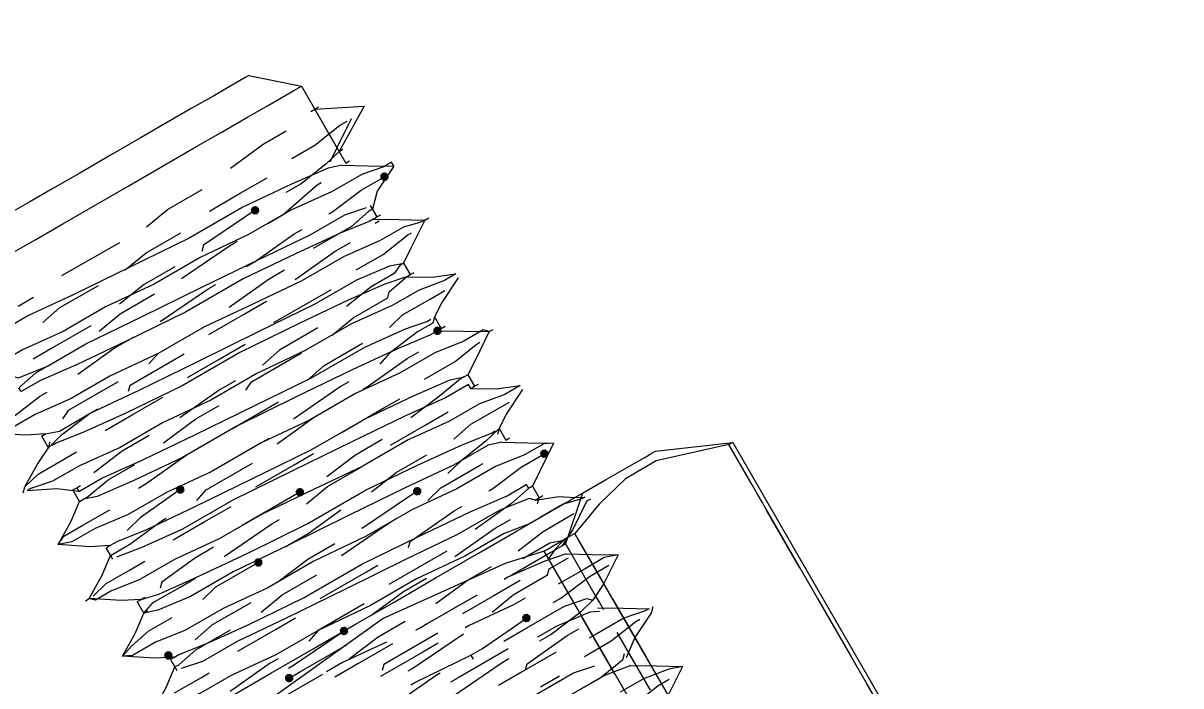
# Model space of a CAD drawing. Header units: millimetres. Extents: x 89051 to 218395, y -330386 to -125649.
# Drawn here: x 90733.08 to 90764.62, y -134107.21 to -134089.16 of the extents above; entities that cross this region are included whole.
import ezdxf

# ---------------------------------------------------------------- set-up
doc = ezdxf.new("R2010")
doc.units = ezdxf.units.MM
doc.header["$LTSCALE"] = 13
for name, pattern in [('1 实线', [0]), ('ACAD_ISO03W100', [1.18, 0.47, -0.71]), ('CENTER', [50.8, 31.75, -6.35, 6.35, -6.35])]:
    doc.linetypes.add(name, pattern=pattern)
doc.layers.get('0').update_dxf_attribs({"color": 1, "linetype": 'CENTER'})
doc.layers.add('C00-00-00', color=7, linetype='Continuous')
doc.layers.add('粗实线', color=4, linetype='Continuous')
doc.layers.add('标注、文本', color=3, linetype='Continuous', lineweight=25)
doc.styles.get("Standard").update_dxf_attribs({"font": 'gbenor.shx', "bigfont": 'gbcbig.shx'})
doc.dimstyles.new('1-15', dxfattribs={"dimscale": 20, "dimtxt": 3.5, "dimasz": 2, "dimexe": 1.5, "dimexo": 0.5, "dimgap": 0.5, "dimtad": 1, "dimtoh": 1, "dimdec": 1, "dimdsep": 46, "dimtxsty": 'Standard', "dimcen": 2.5, "dimclrd": 3, "dimclre": 3, "dimclrt": 3, "dimadec": 0, "dimazin": 2, "dimtfac": 1, "dimtdec": 1, "dimtmove": 0, "dimatfit": 2, "dimfxl": 1, "dimarcsym": 0})

# ---------------------------------------------------------------- blocks, each defined once
blk = doc.blocks.new('225635')
at = {"layer": 'C00-00-00'}
h = blk.add_hatch(color=256, dxfattribs=at)
h.dxf.hatch_style = 2
h.paths.add_polyline_path([(72519.609, -125566.899), (72519.523, -125566.934), (72519.488, -125567.02), (72519.523, -125567.105), (72519.609, -125567.141), (72519.694, -125567.105), (72519.73, -125567.02), (72519.694, -125566.934)])
h = blk.add_hatch(color=256, dxfattribs=at)
h.dxf.hatch_style = 2
h.paths.add_polyline_path([(72523.118, -125567.867), (72523.033, -125567.902), (72522.997, -125567.988), (72523.033, -125568.073), (72523.118, -125568.109), (72523.204, -125568.073), (72523.239, -125567.988), (72523.204, -125567.902)])
h = blk.add_hatch(color=256, dxfattribs=at)
h.dxf.hatch_style = 2
h.paths.add_polyline_path([(72522.271, -125572.223), (72522.186, -125572.259), (72522.15, -125572.344), (72522.186, -125572.43), (72522.271, -125572.465), (72522.356, -125572.43), (72522.392, -125572.344), (72522.356, -125572.259)])
h = blk.add_hatch(color=256, dxfattribs=at)
h.dxf.hatch_style = 2
h.paths.add_polyline_path([(72514.043, -125572.465), (72513.957, -125572.501), (72513.922, -125572.586), (72513.957, -125572.672), (72514.043, -125572.707), (72514.128, -125572.672), (72514.163, -125572.586), (72514.128, -125572.501)])
h = blk.add_hatch(color=256, dxfattribs=at)
h.dxf.hatch_style = 2
h.paths.add_polyline_path([(72516.826, -125574.159), (72516.74, -125574.195), (72516.705, -125574.28), (72516.74, -125574.366), (72516.826, -125574.401), (72516.911, -125574.366), (72516.947, -125574.28), (72516.911, -125574.195)])
h = blk.add_hatch(color=256, dxfattribs=at)
h.dxf.hatch_style = 2
h.paths.add_polyline_path([(72514.89, -125575.248), (72514.804, -125575.284), (72514.769, -125575.369), (72514.804, -125575.455), (72514.89, -125575.49), (72514.975, -125575.455), (72515.011, -125575.369), (72514.975, -125575.284)])
h = blk.add_hatch(color=256, dxfattribs=at)
h.dxf.hatch_style = 2
h.paths.add_polyline_path([(72519.609, -125575.732), (72519.523, -125575.768), (72519.488, -125575.853), (72519.523, -125575.939), (72519.609, -125575.974), (72519.694, -125575.939), (72519.73, -125575.853), (72519.694, -125575.768)])
h = blk.add_hatch(color=256, dxfattribs=at)
h.dxf.hatch_style = 2
h.paths.add_polyline_path([(72511.501, -125576.216), (72511.416, -125576.252), (72511.38, -125576.337), (72511.416, -125576.423), (72511.501, -125576.458), (72511.587, -125576.423), (72511.622, -125576.337), (72511.587, -125576.252)])
h = blk.add_hatch(color=256, dxfattribs=at)
h.dxf.hatch_style = 2
h.paths.add_polyline_path([(72523.118, -125576.579), (72523.033, -125576.615), (72522.997, -125576.7), (72523.033, -125576.786), (72523.118, -125576.821), (72523.204, -125576.786), (72523.239, -125576.7), (72523.204, -125576.615)])
h = blk.add_hatch(color=256, dxfattribs=at)
h.dxf.hatch_style = 2
h.paths.add_polyline_path([(72515.979, -125578.031), (72515.893, -125578.067), (72515.858, -125578.152), (72515.893, -125578.238), (72515.979, -125578.273), (72516.064, -125578.238), (72516.1, -125578.152), (72516.064, -125578.067)])
h = blk.add_hatch(color=256, dxfattribs=at)
h.dxf.hatch_style = 2
h.paths.add_polyline_path([(72514.043, -125578.394), (72513.957, -125578.43), (72513.922, -125578.515), (72513.957, -125578.601), (72514.043, -125578.636), (72514.128, -125578.601), (72514.163, -125578.515), (72514.128, -125578.43)])
h = blk.add_hatch(color=256, dxfattribs=at)
h.dxf.hatch_style = 2
h.paths.add_polyline_path([(72520.456, -125580.21), (72520.37, -125580.245), (72520.335, -125580.331), (72520.37, -125580.416), (72520.456, -125580.452), (72520.541, -125580.416), (72520.577, -125580.331), (72520.541, -125580.245)])
at = {"layer": 'C00-00-00', "lineweight": 15}
for points in [[(72516.947, -125563.753), (72515.979, -125563.753), (72515.132, -125563.753), (72514.406, -125563.753), (72513.679, -125563.753), (72513.074, -125563.753), (72512.711, -125563.753), (72512.59, -125563.753)], [(72521.303, -125563.753), (72521.182, -125563.753), (72520.698, -125563.753), (72520.214, -125563.753), (72519.488, -125563.753), (72518.762, -125563.753), (72517.915, -125563.753), (72516.947, -125563.753)], [(72521.303, -125563.753), (72522.392, -125564.721)], [(72511.501, -125564.721), (72511.743, -125564.721), (72511.985, -125564.721), (72512.59, -125564.721), (72513.195, -125564.721), (72514.043, -125564.721), (72514.89, -125564.721), (72515.979, -125564.721), (72516.947, -125564.721)], [(72516.947, -125564.721), (72517.915, -125564.721), (72519.004, -125564.721), (72519.851, -125564.721), (72520.698, -125564.721), (72521.303, -125564.721), (72521.908, -125564.721), (72522.15, -125564.721), (72522.392, -125564.721)], [(72522.392, -125564.721), (72522.392, -125567.141)], [(72519.609, -125565.689), (72520.698, -125565.568)], [(72520.698, -125565.568), (72521.424, -125565.568)], [(72522.271, -125565.447), (72522.392, -125565.447)], [(72522.392, -125565.447), (72522.513, -125565.447)], [(72522.392, -125566.778), (72522.392, -125565.447)], [(72522.392, -125565.447), (72523.602, -125566.052)], [(72514.164, -125565.931), (72515.737, -125565.931)], [(72515.737, -125565.931), (72515.979, -125565.931)], [(72516.826, -125565.931), (72517.552, -125565.81)], [(72517.552, -125565.81), (72518.641, -125565.81)], [(72512.711, -125566.052), (72513.195, -125566.052)], [(72521.908, -125566.294), (72522.755, -125566.173)], [(72523.602, -125566.052), (72522.392, -125566.778)], [(72523.118, -125566.173), (72522.392, -125566.657)], [(72522.755, -125566.173), (72522.997, -125566.173)], [(72522.271, -125567.141), (72521.908, -125567.02), (72520.819, -125566.899), (72519.367, -125566.778), (72517.673, -125566.778), (72515.858, -125566.657), (72514.164, -125566.536), (72512.832, -125566.415), (72511.864, -125566.415), (72511.501, -125566.294)], [(72515.737, -125566.657), (72516.463, -125566.536)], [(72516.463, -125566.536), (72517.552, -125566.536)], [(72518.52, -125566.415), (72519.488, -125566.415)], [(72519.488, -125566.415), (72520.335, -125566.415)], [(72521.182, -125566.294), (72521.908, -125566.294)], [(72513.074, -125566.778), (72513.679, -125566.657)], [(72513.679, -125566.657), (72514.89, -125566.657)], [(72521.908, -125566.899), (72521.061, -125567.02)], [(72522.392, -125566.778), (72521.908, -125566.899)], [(72522.392, -125566.657), (72522.029, -125566.899)], [(72522.392, -125566.778), (72522.513, -125566.778)], [(72523.481, -125567.867), (72523.481, -125567.746), (72523.239, -125567.746), (72522.634, -125567.625), (72521.666, -125567.625), (72520.456, -125567.504), (72519.125, -125567.504), (72517.673, -125567.383), (72516.221, -125567.383), (72514.769, -125567.262), (72513.437, -125567.262), (72512.227, -125567.141), (72511.259, -125567.141), (72510.654, -125567.02), (72510.412, -125567.02)], [(72517.915, -125567.141), (72517.794, -125567.262)], [(72519.609, -125567.02), (72517.915, -125567.141)], [(72521.061, -125567.02), (72520.577, -125567.02)], [(72522.271, -125567.141), (72522.876, -125567.504), (72523.481, -125567.867)], [(72522.392, -125567.141), (72522.513, -125567.141)], [(72512.953, -125567.504), (72512.348, -125567.504)], [(72514.164, -125567.504), (72512.953, -125567.504)], [(72515.979, -125567.262), (72515.132, -125567.383)], [(72516.947, -125567.262), (72515.979, -125567.262)], [(72516.947, -125567.625), (72518.52, -125567.504)], [(72518.52, -125567.504), (72518.762, -125567.504)], [(72519.73, -125567.504), (72520.214, -125567.504)], [(72520.214, -125567.504), (72521.424, -125567.262)], [(72521.424, -125567.262), (72521.545, -125567.262)], [(72511.622, -125567.625), (72511.743, -125567.746), (72512.59, -125567.867), (72513.8, -125567.867), (72515.495, -125567.988), (72517.31, -125568.109), (72519.004, -125568.23), (72520.577, -125568.351), (72521.666, -125568.351), (72522.271, -125568.472)], [(72514.285, -125567.746), (72515.011, -125567.625)], [(72515.011, -125567.625), (72516.1, -125567.625)], [(72511.622, -125567.988), (72512.227, -125567.867)], [(72522.271, -125568.835), (72522.15, -125568.835), (72521.303, -125568.714), (72519.972, -125568.593), (72518.399, -125568.472), (72516.584, -125568.472), (72514.769, -125568.351), (72513.316, -125568.23), (72512.227, -125568.109), (72511.622, -125568.109), (72511.622, -125567.988)], [(72512.227, -125567.867), (72513.316, -125567.867)], [(72518.883, -125568.23), (72520.214, -125568.109)], [(72520.214, -125568.109), (72520.456, -125568.109)], [(72521.303, -125568.109), (72521.424, -125568.109)], [(72521.424, -125568.109), (72522.392, -125567.988)], [(72523.481, -125567.867), (72522.755, -125568.23), (72522.392, -125568.593)], [(72522.392, -125567.988), (72523.118, -125567.988)], [(72511.138, -125568.593), (72511.985, -125568.472)], [(72511.985, -125568.472), (72512.227, -125568.472)], [(72513.195, -125568.472), (72514.406, -125568.351)], [(72514.406, -125568.351), (72515.011, -125568.351)], [(72515.858, -125568.351), (72517.431, -125568.23)], [(72517.431, -125568.23), (72517.673, -125568.23)], [(72518.641, -125568.23), (72518.883, -125568.23)], [(72522.392, -125568.472), (72522.392, -125568.835)], [(72511.622, -125569.44), (72511.138, -125569.198), (72510.412, -125568.714)], [(72523.481, -125569.561), (72523.36, -125569.561), (72522.876, -125569.44), (72522.15, -125569.44), (72521.061, -125569.319), (72519.73, -125569.319), (72518.278, -125569.198), (72516.826, -125569.077), (72515.374, -125569.077), (72513.922, -125568.956), (72512.711, -125568.956), (72511.622, -125568.835), (72510.896, -125568.835), (72510.412, -125568.714)], [(72521.666, -125568.714), (72520.456, -125568.714)], [(72522.271, -125568.593), (72521.666, -125568.714)], [(72522.392, -125568.593), (72522.271, -125568.593)], [(72515.374, -125569.077), (72515.011, -125569.198)], [(72516.826, -125569.077), (72515.374, -125569.077)], [(72519.004, -125568.835), (72517.673, -125568.956)], [(72519.488, -125568.835), (72519.004, -125568.835)], [(72519.609, -125569.198), (72520.94, -125569.077)], [(72520.94, -125569.077), (72521.424, -125569.077)], [(72522.271, -125568.835), (72522.392, -125568.835)], [(72522.271, -125568.835), (72522.876, -125569.198), (72523.481, -125569.561)], [(72522.271, -125568.956), (72522.392, -125568.956)], [(72522.392, -125568.835), (72522.513, -125568.835)], [(72512.469, -125569.198), (72512.227, -125569.319)], [(72513.8, -125569.198), (72512.469, -125569.198)], [(72514.043, -125569.198), (72513.8, -125569.198)], [(72516.826, -125569.319), (72517.915, -125569.319)], [(72517.915, -125569.319), (72518.641, -125569.319)], [(72511.622, -125569.44), (72511.501, -125569.44)], [(72511.501, -125569.44), (72511.622, -125569.44)], [(72511.501, -125569.44), (72511.622, -125569.44)], [(72511.501, -125569.803), (72511.501, -125569.44)], [(72511.501, -125569.803), (72511.985, -125569.682)], [(72511.501, -125569.803), (72511.622, -125569.682)], [(72511.622, -125569.44), (72511.985, -125569.561), (72512.953, -125569.561), (72514.406, -125569.682), (72516.221, -125569.803), (72518.036, -125569.924), (72519.73, -125570.045), (72521.061, -125570.045), (72522.029, -125570.166), (72522.392, -125570.287), (72522.271, -125570.287)], [(72511.985, -125569.682), (72512.953, -125569.561)], [(72512.953, -125569.561), (72513.195, -125569.561)], [(72514.164, -125569.561), (72514.285, -125569.44)], [(72514.285, -125569.44), (72515.979, -125569.44)], [(72522.029, -125569.803), (72522.876, -125569.682)], [(72523.481, -125569.561), (72522.755, -125570.045), (72522.392, -125570.287)], [(72522.876, -125569.682), (72522.997, -125569.682)], [(72523.481, -125569.561), (72523.602, -125569.561)], [(72510.412, -125570.408), (72511.017, -125570.045), (72511.501, -125569.803)], [(72522.271, -125570.65), (72521.666, -125570.529), (72520.577, -125570.408), (72519.125, -125570.287), (72517.31, -125570.166), (72515.495, -125570.166), (72513.8, -125570.045), (72512.59, -125569.924), (72511.743, -125569.803), (72511.622, -125569.803)], [(72515.737, -125570.045), (72516.705, -125570.045)], [(72516.705, -125570.045), (72517.552, -125570.045)], [(72518.52, -125569.924), (72519.73, -125569.924)], [(72519.73, -125569.924), (72520.335, -125569.924)], [(72521.182, -125569.803), (72522.029, -125569.803)], [(72510.412, -125570.408), (72510.896, -125570.287)], [(72510.896, -125570.287), (72511.622, -125570.287)], [(72511.622, -125570.287), (72512.106, -125570.287)], [(72513.074, -125570.166), (72513.922, -125570.166)], [(72513.922, -125570.166), (72514.89, -125570.166)], [(72522.271, -125570.287), (72522.029, -125570.408)], [(72522.392, -125570.287), (72522.271, -125570.287)], [(72522.392, -125570.287), (72522.392, -125570.65)], [(72510.291, -125570.529), (72510.412, -125570.408)], [(72511.622, -125571.255), (72511.138, -125570.892), (72510.412, -125570.529)], [(72523.481, -125571.255), (72523.118, -125571.255), (72522.392, -125571.134), (72521.545, -125571.134), (72520.335, -125571.013), (72518.883, -125571.013), (72517.431, -125570.892), (72515.979, -125570.892), (72514.527, -125570.771), (72513.195, -125570.771), (72511.985, -125570.65), (72511.138, -125570.65), (72510.533, -125570.529), (72510.412, -125570.529)], [(72518.278, -125570.65), (72517.673, -125570.771)], [(72519.488, -125570.65), (72518.278, -125570.65)], [(72521.303, -125570.408), (72520.456, -125570.529)], [(72522.029, -125570.408), (72521.303, -125570.408)], [(72521.666, -125570.771), (72522.271, -125570.65)], [(72522.271, -125570.65), (72522.392, -125570.65)], [(72522.271, -125570.65), (72522.876, -125571.013), (72523.481, -125571.255)], [(72522.392, -125570.65), (72522.513, -125570.65)], [(72513.195, -125570.892), (72512.227, -125571.013)], [(72514.043, -125570.892), (72513.195, -125570.892)], [(72516.342, -125570.771), (72515.011, -125570.892)], [(72516.826, -125570.771), (72516.342, -125570.771)], [(72516.947, -125571.134), (72517.189, -125571.013)], [(72517.189, -125571.013), (72518.762, -125571.013)], [(72519.73, -125571.013), (72520.456, -125570.892)], [(72520.456, -125570.892), (72521.545, -125570.892)], [(72521.545, -125570.892), (72521.666, -125570.771)], [(72511.501, -125571.134), (72511.622, -125571.134)], [(72511.501, -125571.497), (72511.501, -125571.134)], [(72511.622, -125571.134), (72511.743, -125571.134)], [(72511.622, -125571.134), (72511.622, -125571.255), (72512.348, -125571.255), (72513.558, -125571.376), (72515.132, -125571.497), (72516.947, -125571.618), (72518.641, -125571.739), (72520.335, -125571.739), (72521.545, -125571.86), (72522.15, -125571.981), (72522.271, -125571.981)], [(72514.285, -125571.255), (72515.374, -125571.134)], [(72515.374, -125571.134), (72516.1, -125571.134)], [(72510.412, -125572.223), (72511.017, -125571.86), (72511.501, -125571.497)], [(72511.501, -125571.497), (72511.622, -125571.497)], [(72511.622, -125571.497), (72511.743, -125571.497)], [(72522.271, -125572.344), (72522.029, -125572.344), (72521.061, -125572.223), (72519.73, -125572.102), (72518.036, -125571.981), (72516.221, -125571.86), (72514.527, -125571.86), (72513.074, -125571.739), (72511.985, -125571.618), (72511.622, -125571.497)], [(72511.743, -125571.497), (72512.469, -125571.376)], [(72512.469, -125571.376), (72513.316, -125571.376)], [(72518.52, -125571.739), (72519.125, -125571.618)], [(72519.125, -125571.618), (72520.335, -125571.618)], [(72521.182, -125571.618), (72521.666, -125571.497)], [(72521.666, -125571.497), (72522.513, -125571.497)], [(72523.481, -125571.376), (72522.755, -125571.739), (72522.392, -125571.981)], [(72522.513, -125571.497), (72522.997, -125571.497)], [(72513.316, -125571.981), (72514.648, -125571.86)], [(72514.648, -125571.86), (72514.89, -125571.86)], [(72515.737, -125571.86), (72516.1, -125571.86)], [(72516.1, -125571.86), (72517.552, -125571.86)], [(72510.412, -125572.223), (72510.654, -125572.102)], [(72511.622, -125572.949), (72511.138, -125572.707), (72510.412, -125572.223)], [(72523.481, -125573.07), (72523.36, -125572.949), (72522.755, -125572.949), (72521.908, -125572.828), (72520.819, -125572.828), (72519.488, -125572.707), (72518.036, -125572.707), (72516.584, -125572.586), (72515.011, -125572.586), (72513.679, -125572.465), (72512.469, -125572.465), (72511.501, -125572.344), (72510.775, -125572.344), (72510.412, -125572.223)], [(72510.654, -125572.102), (72511.259, -125572.102)], [(72511.259, -125572.102), (72512.106, -125572.102)], [(72513.074, -125571.981), (72513.316, -125571.981)], [(72520.819, -125572.223), (72520.456, -125572.344)], [(72521.787, -125572.102), (72520.819, -125572.223)], [(72522.271, -125572.102), (72521.787, -125572.102)], [(72522.392, -125571.981), (72522.271, -125572.102)], [(72522.392, -125571.981), (72522.392, -125572.344)], [(72514.043, -125572.586), (72512.711, -125572.707)], [(72515.737, -125572.586), (72515.011, -125572.586)], [(72516.826, -125572.586), (72515.737, -125572.586)], [(72519.246, -125572.344), (72517.673, -125572.465)], [(72519.488, -125572.344), (72519.246, -125572.344)], [(72519.851, -125572.707), (72521.182, -125572.586)], [(72521.182, -125572.586), (72521.545, -125572.586)], [(72522.271, -125572.344), (72522.876, -125572.707), (72523.481, -125573.07)], [(72522.392, -125572.344), (72522.513, -125572.344)], [(72512.711, -125572.707), (72512.227, -125572.828)], [(72516.947, -125572.828), (72518.157, -125572.707)], [(72518.157, -125572.707), (72518.762, -125572.707)], [(72519.73, -125572.707), (72519.851, -125572.707)], [(72510.412, -125573.917), (72511.017, -125573.554), (72511.501, -125573.191)], [(72511.501, -125572.949), (72511.622, -125572.949)], [(72511.501, -125572.949), (72511.622, -125572.949)], [(72511.501, -125573.312), (72511.501, -125572.949)], [(72511.501, -125573.191), (72511.622, -125573.191)], [(72511.622, -125572.949), (72511.864, -125572.949), (72512.711, -125573.07), (72514.164, -125573.191), (72515.858, -125573.312), (72517.673, -125573.433), (72519.367, -125573.433), (72520.819, -125573.554), (72521.908, -125573.675), (72522.271, -125573.796)], [(72511.622, -125573.191), (72512.106, -125573.191)], [(72512.106, -125573.191), (72513.195, -125573.07)], [(72513.195, -125573.07), (72513.316, -125573.07)], [(72514.285, -125573.07), (72514.648, -125572.949)], [(72514.648, -125572.949), (72516.1, -125572.949)], [(72522.271, -125573.312), (72522.997, -125573.191)], [(72523.481, -125573.07), (72522.755, -125573.554), (72522.392, -125573.796)], [(72522.997, -125573.191), (72523.118, -125573.191)], [(72523.481, -125573.07), (72523.602, -125573.07)], [(72522.271, -125574.159), (72522.271, -125574.038), (72521.545, -125574.038), (72520.335, -125573.917), (72518.762, -125573.796), (72516.947, -125573.675), (72515.132, -125573.554), (72513.558, -125573.554), (72512.348, -125573.433), (72511.622, -125573.312)], [(72518.641, -125573.433), (72519.972, -125573.433)], [(72519.972, -125573.433), (72520.456, -125573.433)], [(72521.303, -125573.312), (72522.271, -125573.312)], [(72510.533, -125573.917), (72511.017, -125573.796)], [(72511.017, -125573.796), (72511.743, -125573.796)], [(72511.743, -125573.796), (72512.227, -125573.796)], [(72513.195, -125573.675), (72514.164, -125573.675)], [(72514.164, -125573.675), (72515.011, -125573.675)], [(72515.858, -125573.554), (72517.068, -125573.554)], [(72517.068, -125573.554), (72517.673, -125573.554)], [(72522.15, -125573.796), (72521.424, -125573.917)], [(72522.271, -125573.796), (72522.15, -125573.796)], [(72522.392, -125573.796), (72522.271, -125573.796)], [(72522.392, -125573.796), (72522.392, -125574.159)], [(72510.291, -125573.917), (72510.412, -125573.917)], [(72511.622, -125574.643), (72511.138, -125574.401), (72510.412, -125573.917)], [(72523.481, -125574.764), (72522.997, -125574.764), (72522.271, -125574.643), (72521.303, -125574.643), (72520.093, -125574.522), (72518.641, -125574.522), (72517.189, -125574.401), (72515.616, -125574.28), (72514.285, -125574.28), (72512.953, -125574.159), (72511.864, -125574.159), (72511.017, -125574.038), (72510.533, -125574.038), (72510.412, -125573.917)], [(72518.641, -125574.159), (72517.673, -125574.28)], [(72519.488, -125574.159), (72518.641, -125574.159)], [(72521.424, -125573.917), (72520.456, -125574.038)], [(72522.271, -125574.159), (72522.392, -125574.159)], [(72522.271, -125574.159), (72522.876, -125574.522), (72523.481, -125574.764)], [(72522.392, -125574.159), (72522.513, -125574.159)], [(72513.437, -125574.401), (72512.348, -125574.522)], [(72514.043, -125574.401), (72513.437, -125574.401)], [(72516.826, -125574.28), (72515.011, -125574.28)], [(72519.609, -125574.401), (72520.698, -125574.401)], [(72520.698, -125574.401), (72521.424, -125574.401)], [(72511.501, -125574.643), (72511.622, -125574.643)], [(72511.501, -125575.006), (72511.501, -125574.643)], [(72511.622, -125574.643), (72511.743, -125574.643)], [(72511.622, -125574.643), (72512.106, -125574.764), (72513.316, -125574.885), (72514.769, -125575.006), (72516.584, -125575.127), (72518.399, -125575.127), (72519.972, -125575.248), (72521.303, -125575.369), (72522.15, -125575.49), (72522.271, -125575.49)], [(72512.348, -125574.522), (72512.227, -125574.643)], [(72514.164, -125574.764), (72515.737, -125574.643)], [(72515.737, -125574.643), (72515.979, -125574.643)], [(72516.826, -125574.643), (72517.552, -125574.522)], [(72517.552, -125574.522), (72518.641, -125574.522)], [(72510.412, -125575.732), (72511.017, -125575.369), (72511.501, -125575.006)], [(72511.501, -125575.006), (72511.864, -125574.885)], [(72511.501, -125575.006), (72511.622, -125575.006)], [(72522.271, -125575.853), (72521.908, -125575.732), (72520.819, -125575.732), (72519.367, -125575.611), (72517.673, -125575.49), (72515.858, -125575.369), (72514.164, -125575.248), (72512.832, -125575.248), (72511.864, -125575.127), (72511.501, -125575.006)], [(72511.864, -125574.885), (72512.711, -125574.885)], [(72512.711, -125574.885), (72513.195, -125574.885)], [(72521.182, -125575.127), (72521.787, -125575.006)], [(72521.787, -125575.006), (72522.755, -125575.006)], [(72523.481, -125574.885), (72522.755, -125575.248), (72522.392, -125575.49)], [(72522.755, -125575.006), (72522.997, -125575.006)], [(72513.074, -125575.49), (72513.558, -125575.369)], [(72513.558, -125575.369), (72514.89, -125575.369)], [(72515.737, -125575.369), (72516.463, -125575.369)], [(72516.463, -125575.369), (72517.552, -125575.248)], [(72518.52, -125575.248), (72519.367, -125575.127)], [(72519.367, -125575.127), (72520.335, -125575.127)], [(72510.412, -125575.732), (72510.775, -125575.611)], [(72511.622, -125576.458), (72511.138, -125576.216), (72510.412, -125575.732)], [(72523.481, -125576.579), (72523.239, -125576.458), (72522.634, -125576.458), (72521.787, -125576.337), (72520.577, -125576.337), (72519.246, -125576.216), (72517.794, -125576.216), (72516.221, -125576.095), (72514.769, -125576.095), (72513.437, -125575.974), (72512.227, -125575.974), (72511.38, -125575.853), (72510.654, -125575.853), (72510.412, -125575.732)], [(72510.775, -125575.611), (72511.38, -125575.49)], [(72511.38, -125575.49), (72512.106, -125575.49)], [(72521.061, -125575.732), (72520.577, -125575.853)], [(72521.908, -125575.611), (72521.061, -125575.732)], [(72522.392, -125575.49), (72521.908, -125575.611)], [(72522.392, -125575.49), (72522.271, -125575.611)], [(72522.392, -125575.49), (72522.392, -125575.853)], [(72516.1, -125575.974), (72515.132, -125576.095)], [(72516.947, -125575.974), (72516.1, -125575.974)], [(72517.915, -125575.974), (72517.794, -125575.974)], [(72519.609, -125575.853), (72517.915, -125575.974)], [(72522.271, -125575.853), (72522.876, -125576.216), (72523.481, -125576.579)], [(72522.392, -125575.853), (72522.513, -125575.853)], [(72512.953, -125576.216), (72512.348, -125576.337)], [(72514.164, -125576.216), (72512.953, -125576.216)], [(72516.947, -125576.337), (72518.52, -125576.216)], [(72518.52, -125576.216), (72518.762, -125576.216)], [(72519.73, -125576.216), (72520.214, -125576.095)], [(72520.214, -125576.095), (72521.424, -125576.095)], [(72521.424, -125576.095), (72521.545, -125576.095)], [(72511.501, -125576.458), (72511.622, -125576.458)], [(72511.501, -125576.821), (72511.501, -125576.458)], [(72511.622, -125576.458), (72511.743, -125576.458)], [(72511.622, -125576.458), (72511.743, -125576.458), (72512.59, -125576.579), (72513.8, -125576.7), (72515.495, -125576.821), (72517.31, -125576.821), (72519.004, -125576.942), (72520.577, -125577.063), (72521.666, -125577.184), (72522.271, -125577.184), (72522.271, -125577.305)], [(72511.622, -125576.7), (72512.227, -125576.579)], [(72512.227, -125576.579), (72513.316, -125576.579)], [(72514.285, -125576.579), (72515.011, -125576.458)], [(72515.011, -125576.458), (72516.1, -125576.458)], [(72523.481, -125576.579), (72522.755, -125577.063), (72522.392, -125577.305)], [(72510.412, -125577.426), (72511.017, -125577.063), (72511.501, -125576.7)], [(72511.501, -125576.7), (72511.622, -125576.7)], [(72522.271, -125577.668), (72522.15, -125577.547), (72521.303, -125577.426), (72519.972, -125577.426), (72518.399, -125577.305), (72516.584, -125577.184), (72514.769, -125577.063), (72513.316, -125576.942), (72512.227, -125576.942), (72511.622, -125576.821)], [(72518.641, -125577.063), (72518.762, -125576.942)], [(72518.762, -125576.942), (72520.214, -125576.821)], [(72520.214, -125576.821), (72520.456, -125576.821)], [(72521.303, -125576.821), (72521.424, -125576.821)], [(72521.424, -125576.821), (72522.392, -125576.7)], [(72522.392, -125576.7), (72523.118, -125576.7)], [(72511.138, -125577.305), (72511.985, -125577.305)], [(72511.985, -125577.305), (72512.227, -125577.305)], [(72513.195, -125577.184), (72514.406, -125577.184)], [(72514.406, -125577.184), (72515.011, -125577.184)], [(72515.858, -125577.063), (72517.31, -125577.063)], [(72517.31, -125577.063), (72517.673, -125577.063)], [(72522.271, -125577.305), (72521.666, -125577.426)], [(72522.392, -125577.305), (72522.271, -125577.305)], [(72522.392, -125577.305), (72522.392, -125577.668)], [(72521.787, -125578.152), (72521.061, -125578.031), (72519.851, -125578.031), (72518.399, -125577.91), (72516.947, -125577.91), (72515.374, -125577.789), (72514.043, -125577.789), (72512.711, -125577.668), (72511.743, -125577.668), (72510.896, -125577.547), (72510.412, -125577.547), (72510.412, -125577.426)], [(72521.666, -125577.426), (72520.456, -125577.547)], [(72513.8, -125577.91), (72512.469, -125578.031)], [(72514.043, -125577.91), (72513.8, -125577.91)], [(72515.374, -125577.789), (72515.011, -125577.91)], [(72516.826, -125577.789), (72515.374, -125577.789)], [(72519.004, -125577.668), (72517.673, -125577.668)], [(72519.488, -125577.668), (72519.004, -125577.668)], [(72519.609, -125577.91), (72520.94, -125577.789)], [(72520.94, -125577.789), (72521.424, -125577.789)], [(72522.271, -125577.789), (72522.392, -125577.668)], [(72522.271, -125577.668), (72522.392, -125577.668)], [(72522.271, -125577.668), (72522.876, -125577.91), (72523.239, -125578.152)], [(72522.392, -125577.668), (72522.513, -125577.668)], [(72508.113, -125578.152), (72508.234, -125578.152), (72508.476, -125578.152), (72508.96, -125578.152), (72509.686, -125578.152), (72510.412, -125578.152), (72511.38, -125578.152), (72512.469, -125578.152), (72513.679, -125578.152), (72515.011, -125578.152), (72516.342, -125578.152), (72517.552, -125578.152), (72518.883, -125578.152), (72520.214, -125578.152), (72521.424, -125578.152), (72522.513, -125578.152), (72523.481, -125578.152), (72524.207, -125578.152), (72524.933, -125578.152), (72525.417, -125578.152), (72525.659, -125578.152), (72525.78, -125578.152)], [(72514.285, -125578.273), (72515.979, -125578.152)], [(72516.826, -125578.152), (72517.915, -125578.031)], [(72517.915, -125578.031), (72518.641, -125578.031)], [(72522.15, -125578.152), (72521.787, -125578.152)], [(72522.876, -125578.152), (72522.15, -125578.152)], [(72523.481, -125578.152), (72522.392, -125579.12)], [(72523.36, -125578.273), (72522.876, -125578.152)], [(72523.239, -125578.152), (72523.481, -125578.273)], [(72525.78, -125578.152), (72527.716, -125578.999)], [(72521.787, -125578.999), (72520.698, -125578.757), (72517.068, -125578.394), (72513.316, -125578.757), (72512.106, -125578.999)], [(72514.043, -125578.515), (72514.406, -125578.515)], [(72514.164, -125578.273), (72514.285, -125578.273)], [(72514.406, -125578.515), (72515.858, -125578.515)], [(72521.182, -125578.636), (72522.029, -125578.515)], [(72522.029, -125578.515), (72522.876, -125578.515)], [(72523.481, -125578.394), (72522.755, -125578.878)], [(72527.595, -125578.999), (72525.659, -125578.394), (72524.691, -125578.394), (72523.723, -125578.636), (72522.755, -125578.999)], [(72522.876, -125578.515), (72522.997, -125578.515)], [(72523.481, -125578.273), (72523.36, -125578.273)], [(72523.481, -125578.394), (72523.602, -125578.394)], [(72513.8, -125578.878), (72514.89, -125578.878)], [(72515.495, -125578.878), (72515.011, -125578.878)], [(72516.826, -125578.999), (72515.495, -125578.878)], [(72515.737, -125578.878), (72516.705, -125578.757)], [(72516.705, -125578.757), (72517.552, -125578.757)], [(72518.52, -125578.757), (72519.609, -125578.636)], [(72519.609, -125578.636), (72520.335, -125578.636)], [(72521.182, -125578.878), (72522.029, -125578.878)], [(72522.029, -125578.878), (72522.392, -125578.999)], [(72522.755, -125578.878), (72522.271, -125579.12)], [(72515.858, -125579.12), (72515.132, -125579.12)], [(72516.947, -125579.12), (72515.858, -125579.12)], [(72519.125, -125579.12), (72517.673, -125579.12)], [(72518.036, -125579.12), (72517.794, -125579.12)], [(72519.004, -125579.12), (72518.036, -125579.12)], [(72519.609, -125579.12), (72519.004, -125579.12)], [(72519.488, -125579.12), (72519.125, -125579.12)], [(72520.577, -125579.12), (72520.456, -125579.12)], [(72520.698, -125579.12), (72520.577, -125579.12)], [(72521.666, -125579.241), (72520.577, -125579.12)], [(72521.424, -125579.12), (72520.698, -125579.12)], [(72521.908, -125579.12), (72521.424, -125579.12)], [(72521.787, -125580.21), (72521.787, -125578.999)], [(72521.787, -125588.317), (72521.787, -125578.999)], [(72522.755, -125578.999), (72522.513, -125578.999), (72522.271, -125578.999), (72521.908, -125578.999), (72521.787, -125578.999)], [(72522.029, -125579.12), (72521.787, -125579.241)], [(72522.271, -125579.12), (72521.908, -125579.12)], [(72522.392, -125578.999), (72522.029, -125579.12)], [(72522.392, -125579.12), (72522.271, -125579.12)], [(72522.392, -125578.999), (72522.392, -125579.363)], [(72522.392, -125579.12), (72522.392, -125580.936)], [(72522.755, -125580.21), (72522.755, -125578.999)], [(72522.755, -125588.317), (72522.755, -125578.999)], [(72527.595, -125580.21), (72527.595, -125578.999)], [(72527.716, -125578.999), (72527.595, -125578.999)], [(72527.595, -125588.317), (72527.595, -125578.999)], [(72527.716, -125578.999), (72527.716, -125588.196)], [(72516.463, -125579.484), (72516.342, -125579.605)], [(72518.157, -125579.484), (72516.463, -125579.484)], [(72519.972, -125579.363), (72519.004, -125579.363)], [(72520.819, -125579.363), (72519.972, -125579.363)], [(72521.545, -125579.605), (72521.666, -125579.484)], [(72522.271, -125579.363), (72521.666, -125579.241)], [(72521.666, -125579.484), (72522.271, -125579.484)], [(72522.271, -125579.363), (72522.876, -125579.726)], [(72517.552, -125579.726), (72516.221, -125579.726)], [(72517.068, -125579.968), (72518.762, -125579.847)], [(72518.036, -125579.726), (72517.552, -125579.726)], [(72519.004, -125579.726), (72518.883, -125579.726)], [(72520.335, -125579.847), (72519.004, -125579.726)], [(72519.73, -125579.726), (72520.456, -125579.605)], [(72520.698, -125579.847), (72520.335, -125579.847)], [(72520.456, -125579.605), (72521.545, -125579.605)], [(72522.876, -125579.726), (72523.481, -125580.089)], [(72516.947, -125579.968), (72517.068, -125579.968)], [(72522.513, -125579.968), (72521.666, -125579.968)], [(72523.118, -125579.968), (72522.513, -125579.968)], [(72523.481, -125580.089), (72522.755, -125580.573)], [(72523.481, -125580.089), (72523.118, -125579.968)], [(72516.1, -125580.573), (72517.552, -125580.452)], [(72516.826, -125580.331), (72516.947, -125580.331)], [(72516.947, -125580.331), (72518.641, -125580.452)], [(72517.552, -125580.452), (72517.673, -125580.452)], [(72518.641, -125580.452), (72519.004, -125580.452)], [(72518.641, -125580.452), (72518.641, -125580.573)], [(72519.004, -125580.452), (72520.456, -125580.331)], [(72521.303, -125580.331), (72521.545, -125580.331)], [(72521.545, -125580.331), (72522.513, -125580.21)], [(72521.787, -125580.815), (72521.787, -125580.21)], [(72522.513, -125580.21), (72523.118, -125580.21)], [(72522.755, -125580.815), (72522.755, -125580.21)], [(72527.595, -125580.815), (72527.595, -125580.21)], [(72519.609, -125580.573), (72520.335, -125580.573)], [(72520.335, -125580.573), (72521.424, -125580.573)], [(72521.424, -125580.573), (72521.545, -125580.573)], [(72521.545, -125580.573), (72522.15, -125580.694)], [(72522.15, -125580.694), (72522.271, -125580.815)], [(72522.755, -125580.573), (72522.271, -125580.815)], [(72519.246, -125581.057), (72517.673, -125581.178)], [(72518.036, -125580.815), (72517.794, -125580.815)], [(72519.609, -125580.815), (72518.036, -125580.815)], [(72519.488, -125581.057), (72519.246, -125581.057)], [(72521.061, -125580.936), (72520.456, -125580.936)], [(72520.819, -125581.057), (72520.456, -125581.057)], [(72521.787, -125580.936), (72520.819, -125581.057)], [(72522.029, -125581.057), (72521.061, -125580.936)], [(72522.271, -125580.815), (72521.787, -125580.936)], [(72521.787, -125582.872), (72521.787, -125581.057)], [(72522.271, -125581.178), (72522.029, -125581.057)], [(72522.271, -125581.057), (72522.876, -125581.42)], [(72522.392, -125580.815), (72522.392, -125581.178)], [(72522.755, -125582.872), (72522.755, -125581.057)], [(72527.595, -125582.872), (72527.595, -125581.057)], [(72519.73, -125581.541), (72519.851, -125581.42)], [(72519.851, -125581.42), (72521.182, -125581.299)], [(72521.182, -125581.299), (72521.545, -125581.299)], [(72522.876, -125581.42), (72523.481, -125581.783)], [(72519.609, -125581.541), (72518.883, -125581.541)], [(72520.698, -125581.541), (72519.609, -125581.541)], [(72521.908, -125581.662), (72521.666, -125581.662)], [(72522.755, -125581.662), (72521.908, -125581.662)], [(72523.36, -125581.783), (72522.755, -125581.662)], [(72521.303, -125582.025), (72522.15, -125582.025)], [(72522.15, -125582.025), (72522.997, -125581.904)], [(72522.392, -125581.904), (72522.392, -125583.719)], [(72523.481, -125581.904), (72522.755, -125582.267)], [(72522.997, -125581.904), (72523.118, -125581.904)], [(72523.481, -125581.783), (72523.36, -125581.783)], [(72523.481, -125581.904), (72523.602, -125581.783)], [(72519.609, -125582.267), (72520.819, -125582.267)], [(72519.851, -125582.146), (72520.456, -125582.146)], [(72520.819, -125582.267), (72521.424, -125582.388)], [(72522.755, -125582.267), (72522.271, -125582.63)], [(72522.15, -125582.63), (72521.424, -125582.751)], [(72522.271, -125582.509), (72522.15, -125582.63)], [(72522.392, -125582.509), (72522.392, -125582.872)], [(72521.424, -125582.751), (72520.456, -125582.751)], [(72521.545, -125582.751), (72520.456, -125582.751)], [(72522.271, -125582.872), (72521.545, -125582.751)], [(72522.271, -125582.872), (72522.876, -125583.235)], [(72522.876, -125583.235), (72523.481, -125583.598)], [(72522.392, -125583.356), (72521.666, -125583.356)], [(72523.118, -125583.477), (72522.392, -125583.356)], [(72523.481, -125583.598), (72522.755, -125584.082)], [(72523.481, -125583.598), (72523.118, -125583.477)], [(72521.787, -125583.84), (72522.634, -125583.719)], [(72522.634, -125583.719), (72522.997, -125583.719)], [(72527.595, -125585.655), (72527.595, -125583.84)], [(72527.595, -125588.317), (72527.595, -125586.502)]]:
    blk.add_lwpolyline(points, dxfattribs=at)
blk = doc.blocks.new('*D580')
at = {"layer": 'Defpoints', "color": 0, "transparency": 16777216}
for p in [(90794.776, -134113.287), (90674.312, -134182.836), (90940.67, -134217.792), (90006.08, -134300.778), (90933.981, -134300.778)]:
    blk.add_point(p, dxfattribs=at)
at = {"layer": '标注、文本', "color": 3, "lineweight": -2, "transparency": 16777216}
for p, q in [((90803.436, -134108.287), (90909.885, -134046.828)), ((90943.981, -134300.778), (90977.93, -134300.778))]:
    blk.add_line(p, q, dxfattribs=at)
blk.add_arc((90470.031, -134300.778), 477.9, 4.79703, 25.20297, dxfattribs=at)
at = {"layer": '标注、文本', "color": 3, "transparency": 16777216}
for points in [[(90896.529, -134100.365), (90908.345, -134094.187), (90883.904, -134061.828)], [(90952.917, -134260.534), (90939.596, -134261.092), (90947.93, -134300.778)]]:
    blk.add_solid(points, dxfattribs=at)
at = {"layer": '标注、文本', "color": 3, "transparency": 16777216, "insert": (90975.113, -134165.442), "char_height": 70, "attachment_point": 5, "rotation": 285}
blk.add_mtext('30°', dxfattribs=at)

msp = doc.modelspace()

# ---------------------------------------------------------------- linework, layer by layer
at = {"color": 7, "linetype": '1 实线', "lineweight": 0}
msp.add_circle((90470.031, -134300.778), 269.5, dxfattribs=at)
at = {"layer": '粗实线', "color": 2, "linetype": 'ACAD_ISO03W100', "ltscale": 2}
for radius in [266.5, 265]:
    msp.add_circle((90470.031, -134300.778), radius, dxfattribs=at)

# ---------------------------------------------------------------- block references
at = {"layer": '标注、文本', "rotation": 30}
msp.add_blockref('225635', (-34847.934, -61609.833), dxfattribs=at)

# ---------------------------------------------------------------- dimensions: what is measured, and where the dimension line sits
at = {"layer": '标注、文本'}
dim = msp.add_angular_dim_2l(base=(90940.67, -134217.792), line1=((90006.08, -134300.778), (90933.981, -134300.778)), line2=((90674.312, -134182.836), (90794.776, -134113.287)), dimstyle='1-15', dxfattribs=at)
dim.commit()
dim.dimension.update_dxf_attribs({"geometry": '*D580', "text_midpoint": (90975.113, -134165.442)})

doc.saveas('drawing.dxf')
